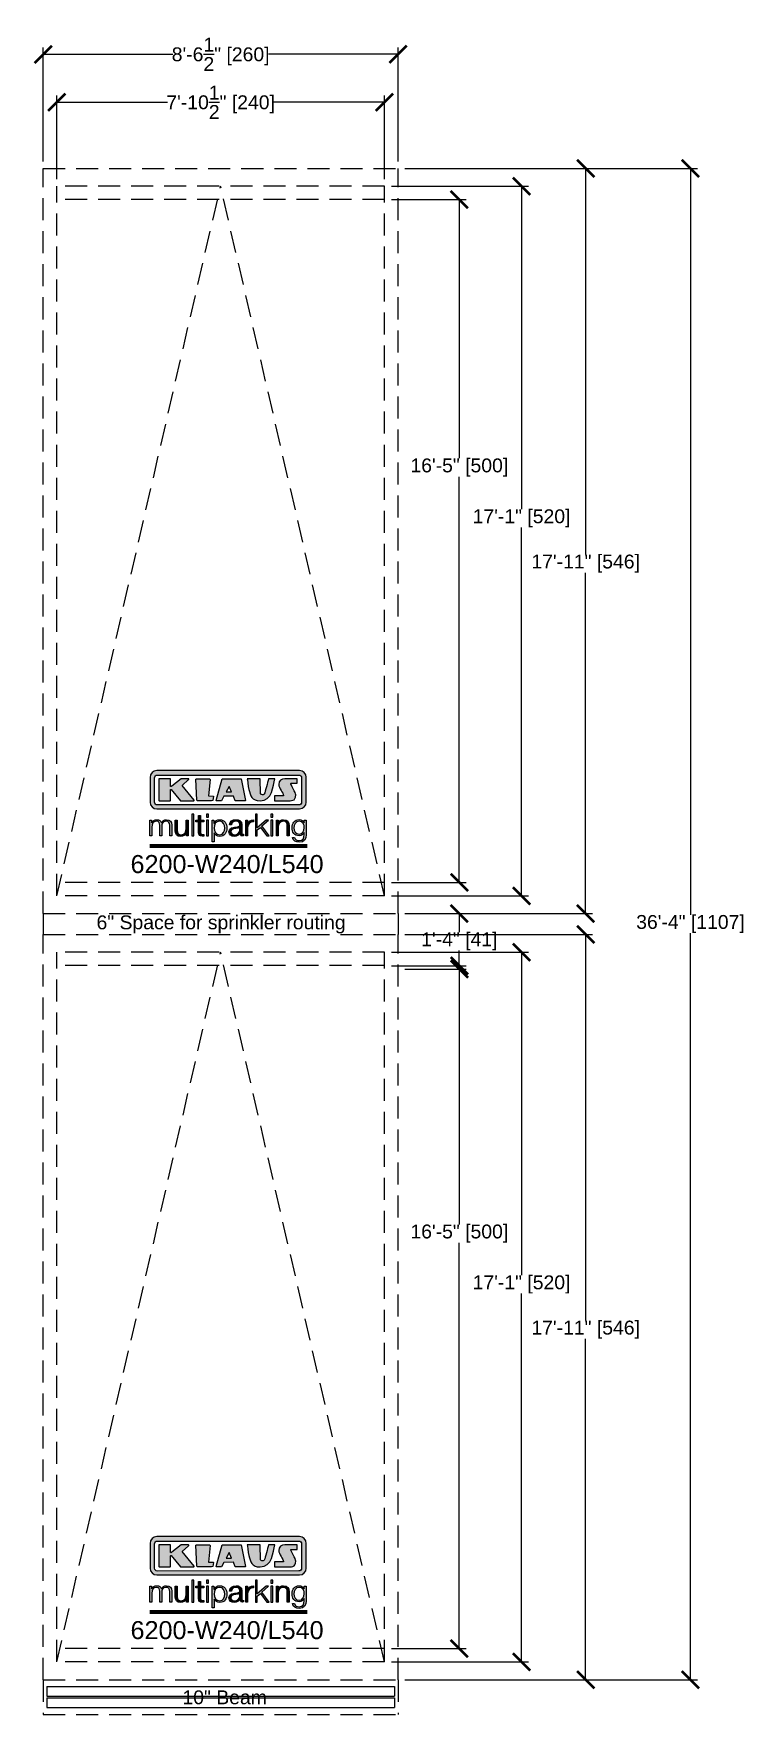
# Model space of a CAD drawing. Extents: x -210816 to 20092, y 4708 to 41486.
# Drawn here: x 18236.4 to 18441.1, y 10100.8 to 10585.7 of the extents above; entities that cross this region are included whole.
import ezdxf

# ---------------------------------------------------------------- set-up
doc = ezdxf.new("R2010")
doc.units = 0
doc.header["$MEASUREMENT"] = 0
doc.linetypes.add('DASHED', pattern=[0.2067, 0.1654, -0.0413])
doc.linetypes.add('HIDDEN', pattern=[9.525, 6.35, -3.175])
doc.layers.get('0').update_dxf_attribs({"linetype": 'CONTINUOUS'})
doc.layers.get('DEFPOINTS').update_dxf_attribs({"linetype": 'CONTINUOUS'})
for name, color, linetype in [('DIM', 6, 'CONTINUOUS'), ('KLAUS', 30, 'CONTINUOUS'), ('LOGO', 7, 'CONTINUOUS')]:
    doc.layers.add(name, color=color, linetype=linetype)
doc.styles.get("Standard").update_dxf_attribs({"font": 'arial.ttf'})
doc.dimstyles.get("Standard").update_dxf_attribs({"dimtxt": 5, "dimasz": 5, "dimexe": 2, "dimexo": 2, "dimgap": 0.09, "dimtad": 0, "dimtih": 1, "dimtoh": 1, "dimdec": 1, "dimzin": 0, "dimdsep": 46, "dimlunit": 4, "dimtxsty": 'Standard', "dimblk": 'ARCHTICK', "dimcen": -0.09, "dimadec": 0, "dimazin": 0, "dimtfac": 1, "dimtdec": 4, "dimtofl": 0, "dimtmove": 0, "dimatfit": 3, "dimldrblk": 'ARCHTICK', "dimfxl": 1, "dimtolj": 1, "dimtzin": 0, "dimarcsym": 0})

# ---------------------------------------------------------------- blocks, each defined once
blk = doc.blocks.new('_ARCHTICK')
at = {"color": 0, "linetype": 'ByBlock', "const_width": 0.15}
blk.add_lwpolyline([(-0.5, -0.5), (0.5, 0.5)], dxfattribs=at)
blk = doc.blocks.new('*D11059')
at = {"layer": 'DEFPOINTS', "color": 0}
for p in [(18337.59, 10541.68), (18337.59, 10336.93), (18377.14, 10336.93)]:
    blk.add_point(p, dxfattribs=at)
at = {"layer": 'DIM', "color": 0, "lineweight": -2}
for p, q in [((18339.59, 10541.68), (18379.14, 10541.68)), ((18377.14, 10541.68), (18377.14, 10448.48)), ((18377.14, 10336.93), (18377.14, 10443.18)), ((18339.59, 10336.93), (18379.14, 10336.93))]:
    blk.add_line(p, q, dxfattribs=at)
at = {"layer": 'DIM', "color": 0, "lineweight": -2, "xscale": 5, "yscale": 5, "zscale": 5}
for p, rotation in [((18377.14, 10541.68), 90), ((18377.14, 10336.93), 270)]:
    blk.add_blockref('_ARCHTICK', p, dxfattribs=dict(at, rotation=rotation))
at = {"layer": 'DIM', "color": 0, "insert": (18377.14, 10445.83), "char_height": 4, "attachment_point": 5}
blk.add_mtext('\\A1;17\'-1" [520]', dxfattribs=at)
blk = doc.blocks.new('*D11060')
at = {"layer": 'DEFPOINTS', "color": 0}
for p in [(18341.52, 10546.8), (18341.52, 10331.8), (18395.63, 10331.8)]:
    blk.add_point(p, dxfattribs=at)
at = {"layer": 'DIM', "color": 0, "lineweight": -2}
for p, q in [((18343.52, 10546.8), (18397.63, 10546.8)), ((18395.63, 10546.8), (18395.63, 10435.43)), ((18395.63, 10331.8), (18395.63, 10430.13)), ((18343.52, 10331.8), (18397.63, 10331.8))]:
    blk.add_line(p, q, dxfattribs=at)
at = {"layer": 'DIM', "color": 0, "lineweight": -2, "xscale": 5, "yscale": 5, "zscale": 5}
for p, rotation in [((18395.63, 10546.8), 90), ((18395.63, 10331.8), 270)]:
    blk.add_blockref('_ARCHTICK', p, dxfattribs=dict(at, rotation=rotation))
at = {"layer": 'DIM', "color": 0, "insert": (18395.63, 10432.78), "char_height": 4, "attachment_point": 5}
blk.add_mtext('\\A1;17\'-11" [546]', dxfattribs=at)
blk = doc.blocks.new('*D11061')
at = {"layer": 'DEFPOINTS', "color": 0}
for p in [(18337.59, 10537.78), (18337.59, 10340.8), (18359.19, 10340.8)]:
    blk.add_point(p, dxfattribs=at)
at = {"layer": 'DIM', "color": 0, "lineweight": -2}
for p, q in [((18339.59, 10537.78), (18361.19, 10537.78)), ((18359.19, 10537.78), (18359.19, 10463.17)), ((18359.19, 10340.8), (18359.19, 10457.86)), ((18339.59, 10340.8), (18361.19, 10340.8))]:
    blk.add_line(p, q, dxfattribs=at)
at = {"layer": 'DIM', "color": 0, "lineweight": -2, "xscale": 5, "yscale": 5, "zscale": 5}
for p, rotation in [((18359.19, 10537.78), 90), ((18359.19, 10340.8), 270)]:
    blk.add_blockref('_ARCHTICK', p, dxfattribs=dict(at, rotation=rotation))
at = {"layer": 'DIM', "color": 0, "insert": (18359.19, 10460.51), "char_height": 4, "attachment_point": 5}
blk.add_mtext('\\A1;16\'-5" [500]', dxfattribs=at)
blk = doc.blocks.new('*D11200')
at = {"layer": 'DEFPOINTS', "color": 0}
for p in [(18337.59, 10320.68), (18337.59, 10115.93), (18377.14, 10115.93)]:
    blk.add_point(p, dxfattribs=at)
at = {"layer": 'DIM', "color": 0, "lineweight": -2}
for p, q in [((18339.59, 10320.68), (18379.14, 10320.68)), ((18377.14, 10320.68), (18377.14, 10227.48)), ((18377.14, 10115.93), (18377.14, 10222.18)), ((18339.59, 10115.93), (18379.14, 10115.93))]:
    blk.add_line(p, q, dxfattribs=at)
at = {"layer": 'DIM', "color": 0, "lineweight": -2, "xscale": 5, "yscale": 5, "zscale": 5}
for p, rotation in [((18377.14, 10320.68), 90), ((18377.14, 10115.93), 270)]:
    blk.add_blockref('_ARCHTICK', p, dxfattribs=dict(at, rotation=rotation))
at = {"layer": 'DIM', "color": 0, "insert": (18377.14, 10224.83), "char_height": 4, "attachment_point": 5}
blk.add_mtext('\\A1;17\'-1" [520]', dxfattribs=at)
blk = doc.blocks.new('*D11201')
at = {"layer": 'DEFPOINTS', "color": 0}
for p in [(18341.52, 10325.8), (18341.52, 10110.8), (18395.63, 10110.8)]:
    blk.add_point(p, dxfattribs=at)
at = {"layer": 'DIM', "color": 0, "lineweight": -2}
for p, q in [((18343.52, 10325.8), (18397.63, 10325.8)), ((18395.63, 10325.8), (18395.63, 10214.43)), ((18395.63, 10110.8), (18395.63, 10209.13)), ((18343.52, 10110.8), (18397.63, 10110.8))]:
    blk.add_line(p, q, dxfattribs=at)
at = {"layer": 'DIM', "color": 0, "lineweight": -2, "xscale": 5, "yscale": 5, "zscale": 5}
for p, rotation in [((18395.63, 10325.8), 90), ((18395.63, 10110.8), 270)]:
    blk.add_blockref('_ARCHTICK', p, dxfattribs=dict(at, rotation=rotation))
at = {"layer": 'DIM', "color": 0, "insert": (18395.63, 10211.78), "char_height": 4, "attachment_point": 5}
blk.add_mtext('\\A1;17\'-11" [546]', dxfattribs=at)
blk = doc.blocks.new('*D11202')
at = {"layer": 'DEFPOINTS', "color": 0}
for p in [(18337.59, 10316.78), (18337.59, 10119.8), (18359.19, 10119.8)]:
    blk.add_point(p, dxfattribs=at)
at = {"layer": 'DIM', "color": 0, "lineweight": -2}
for p, q in [((18339.59, 10316.78), (18361.19, 10316.78)), ((18359.19, 10316.78), (18359.19, 10242.17)), ((18359.19, 10119.8), (18359.19, 10236.86)), ((18339.59, 10119.8), (18361.19, 10119.8))]:
    blk.add_line(p, q, dxfattribs=at)
at = {"layer": 'DIM', "color": 0, "lineweight": -2, "xscale": 5, "yscale": 5, "zscale": 5}
for p, rotation in [((18359.19, 10316.78), 90), ((18359.19, 10119.8), 270)]:
    blk.add_blockref('_ARCHTICK', p, dxfattribs=dict(at, rotation=rotation))
at = {"layer": 'DIM', "color": 0, "insert": (18359.19, 10239.51), "char_height": 4, "attachment_point": 5}
blk.add_mtext('\\A1;16\'-5" [500]', dxfattribs=at)
blk = doc.blocks.new('*D11237')
at = {"layer": 'DEFPOINTS', "color": 0}
for p in [(18341.52, 10546.8), (18341.52, 10110.8), (18425.87, 10110.8)]:
    blk.add_point(p, dxfattribs=at)
at = {"layer": 'DIM', "color": 0, "lineweight": -2}
for p, q in [((18343.52, 10546.8), (18427.87, 10546.8)), ((18425.87, 10546.8), (18425.87, 10331.45)), ((18425.87, 10110.8), (18425.87, 10326.15)), ((18343.52, 10110.8), (18427.87, 10110.8))]:
    blk.add_line(p, q, dxfattribs=at)
at = {"layer": 'DIM', "color": 0, "lineweight": -2, "xscale": 5, "yscale": 5, "zscale": 5}
for p, rotation in [((18425.87, 10546.8), 90), ((18425.87, 10110.8), 270)]:
    blk.add_blockref('_ARCHTICK', p, dxfattribs=dict(at, rotation=rotation))
at = {"layer": 'DIM', "color": 0, "insert": (18425.87, 10328.8), "char_height": 4, "attachment_point": 5}
blk.add_mtext('\\A1;36\'-4" [1107]', dxfattribs=at)
blk = doc.blocks.new('*D11246')
at = {"layer": 'DEFPOINTS', "color": 0}
for p in [(18341.52, 10331.8), (18341.52, 10315.8), (18359.19, 10315.8)]:
    blk.add_point(p, dxfattribs=at)
at = {"layer": 'DIM', "color": 0, "lineweight": -2}
for p, q in [((18343.52, 10331.8), (18361.19, 10331.8)), ((18359.19, 10331.8), (18359.19, 10326.45)), ((18359.19, 10315.8), (18359.19, 10321.15)), ((18343.52, 10315.8), (18361.19, 10315.8))]:
    blk.add_line(p, q, dxfattribs=at)
at = {"layer": 'DIM', "color": 0, "lineweight": -2, "xscale": 5, "yscale": 5, "zscale": 5}
for p, rotation in [((18359.19, 10331.8), 90), ((18359.19, 10315.8), 270)]:
    blk.add_blockref('_ARCHTICK', p, dxfattribs=dict(at, rotation=rotation))
at = {"layer": 'DIM', "color": 0, "insert": (18359.19, 10323.8), "char_height": 4, "attachment_point": 5}
blk.add_mtext('\\A1;1\'-4" [41]', dxfattribs=at)
blk = doc.blocks.new('KLAUS')
at = {"layer": 'LOGO'}
h = blk.add_hatch(color=8, dxfattribs=at)
h.dxf.hatch_style = 2
edge = h.paths.add_edge_path()
edge.add_spline(control_points=[(3.6, 29.09), (2.88, 29.09), (2.3, 28.51), (2.3, 27.8), (2.3, 27.8), (2.3, 16.11), (2.3, 16.11), (2.3, 15.39), (2.88, 14.81), (3.6, 14.81), (3.6, 14.81), (71.16, 14.81), (71.16, 14.81), (71.88, 14.81), (72.46, 15.39), (72.46, 16.11), (72.46, 16.11), (72.46, 27.8), (72.46, 27.8), (72.46, 28.51), (71.88, 29.09), (71.16, 29.09), (71.16, 29.09), (3.6, 29.09), (3.6, 29.09), (3.6, 29.09), (3.6, 29.09), (3.6, 29.09)], knot_values=[0, 0, 0, 0, 1, 1, 1, 2, 2, 2, 3, 3, 3, 4, 4, 4, 5, 5, 5, 6, 6, 6, 7, 7, 7, 8, 8, 8, 9, 9, 9, 9], degree=3, periodic=0)
edge = h.paths.add_edge_path()
edge.add_spline(control_points=[(3.35, 31.23), (3.35, 31.23), (71.47, 31.23), (71.47, 31.23), (73.26, 31.23), (74.71, 29.77), (74.71, 27.99), (74.71, 27.99), (74.71, 16.17), (74.71, 16.17), (74.71, 14.38), (73.26, 12.93), (71.47, 12.93), (71.47, 12.93), (3.35, 12.93), (3.35, 12.93), (1.56, 12.93), (0.11, 14.38), (0.11, 16.17), (0.11, 16.17), (0.11, 27.99), (0.11, 27.99), (0.11, 29.77), (1.56, 31.23), (3.35, 31.23), (3.35, 31.23), (3.35, 31.23), (3.35, 31.23)], knot_values=[0, 0, 0, 0, 1, 1, 1, 2, 2, 2, 3, 3, 3, 4, 4, 4, 5, 5, 5, 6, 6, 6, 7, 7, 7, 8, 8, 8, 9, 9, 9, 9], degree=3, periodic=0)
h = blk.add_hatch(color=8, dxfattribs=at)
h.dxf.hatch_style = 2
edge = h.paths.add_edge_path()
edge.add_spline(control_points=[(4.5, 27.33), (4.5, 27.33), (9.7, 27.33), (9.7, 27.33), (9.84, 27.33), (9.96, 27.22), (9.96, 27.08), (9.96, 27.08), (9.96, 23.69), (9.96, 23.69), (9.96, 23.69), (9.94, 23.64), (10.04, 23.59), (10.14, 23.53), (10.2, 23.57), (10.2, 23.57), (10.2, 23.57), (10.51, 23.75), (10.51, 23.75), (10.51, 23.75), (14.94, 27.33), (14.94, 27.33), (14.94, 27.33), (18.41, 27.33), (18.41, 27.33), (18.41, 27.33), (18.49, 27.33), (18.56, 27.2), (18.65, 27.04), (18.53, 26.91), (18.53, 26.91), (18.53, 26.91), (15.49, 24.11), (15.49, 24.11), (15.49, 24.11), (21.14, 17.06), (21.14, 17.06), (21.14, 17.06), (21.13, 16.91), (21.13, 16.91), (21.08, 16.84), (20.99, 16.82), (20.99, 16.82), (20.99, 16.82), (14.7, 16.82), (14.7, 16.82), (14.7, 16.82), (10.26, 22.17), (10.26, 22.17), (10.26, 22.17), (10.19, 22.24), (10.08, 22.21), (9.97, 22.18), (9.96, 22.11), (9.96, 22.11), (9.96, 22.11), (9.96, 17.08), (9.96, 17.08), (9.96, 16.94), (9.84, 16.82), (9.7, 16.82), (9.7, 16.82), (4.5, 16.82), (4.5, 16.82), (4.36, 16.82), (4.25, 16.94), (4.25, 17.08), (4.25, 17.08), (4.25, 27.08), (4.25, 27.08), (4.25, 27.22), (4.36, 27.33), (4.5, 27.33), (4.5, 27.33), (4.5, 27.33), (4.5, 27.33)], knot_values=[0, 0, 0, 0, 1, 1, 1, 2, 2, 2, 3, 3, 3, 4, 4, 4, 5, 5, 5, 6, 6, 6, 7, 7, 7, 8, 8, 8, 9, 9, 9, 10, 10, 10, 11, 11, 11, 12, 12, 12, 13, 13, 13, 14, 14, 14, 15, 15, 15, 16, 16, 16, 17, 17, 17, 18, 18, 18, 19, 19, 19, 20, 20, 20, 21, 21, 21, 22, 22, 22, 23, 23, 23, 24, 24, 24, 25, 25, 25, 25], degree=3, periodic=0)
h = blk.add_hatch(color=8, dxfattribs=at)
h.dxf.hatch_style = 2
h.paths.add_polyline_path([(22.42, 17.06), (21.97, 27.15), (22.24, 27.33), (28.55, 27.33), (28.86, 26.97), (28.01, 19.08), (30.26, 19.07), (30.44, 18.95), (30.08, 16.95), (29.49, 16.82), (22.6, 16.82)])
h = blk.add_hatch(color=8, dxfattribs=at)
h.paths.add_polyline_path([(36.52, 21.01), (38.93, 21.01), (37.87, 23.57)])
h.paths.add_polyline_path([(34.52, 27.33), (43.65, 27.33), (45.76, 16.94), (45.57, 16.82), (40.83, 16.82), (39.89, 18.95), (35.42, 18.95), (34.27, 16.82), (31.78, 16.82), (31.66, 17)])
h = blk.add_hatch(color=8, dxfattribs=at)
h.dxf.hatch_style = 2
edge = h.paths.add_edge_path()
edge.add_spline(control_points=[(52.69, 27.32), (52.69, 27.32), (52.88, 20.14), (52.88, 20.14), (53.01, 19.89), (53.2, 19.77), (53.43, 19.71), (53.91, 19.59), (54.43, 19.57), (54.64, 20.03), (55.23, 21.34), (56.27, 25.45), (56.6, 27.33), (56.6, 27.33), (59.77, 27.33), (59.77, 27.33), (58.77, 23.9), (58.56, 16.82), (52.63, 16.76), (48.72, 16.72), (48.01, 19.35), (47.27, 22.24), (46.89, 23.68), (46.54, 27.33), (46.54, 27.33), (46.54, 27.33), (52.69, 27.32), (52.69, 27.32), (52.69, 27.32), (52.69, 27.32), (52.69, 27.32)], knot_values=[0, 0, 0, 0, 1, 1, 1, 2, 2, 2, 3, 3, 3, 4, 4, 4, 5, 5, 5, 6, 6, 6, 7, 7, 7, 8, 8, 8, 9, 9, 9, 10, 10, 10, 10], degree=3, periodic=0)
h = blk.add_hatch(color=8, dxfattribs=at)
h.dxf.hatch_style = 2
edge = h.paths.add_edge_path()
edge.add_spline(control_points=[(64.46, 27.33), (64.46, 27.33), (70.31, 27.33), (70.31, 27.33), (70.31, 26.52), (70.31, 26.02), (70.31, 25.12), (70.31, 25.12), (67.3, 25.12), (67.3, 25.12), (67.24, 25.04), (67.25, 25.11), (67.25, 24.91), (67.25, 24.88), (69.73, 20.38), (69.73, 19.57), (69.73, 16.4), (67.22, 16.81), (65.9, 16.82), (65.9, 16.82), (59.59, 16.82), (59.59, 16.82), (59.59, 17.76), (59.59, 18.23), (59.59, 19.14), (59.59, 19.14), (63.75, 19.14), (63.75, 19.14), (63.82, 19.22), (63.81, 19.11), (63.81, 19.31), (63.81, 20.32), (61.58, 23.06), (61.58, 24.63), (61.58, 26.33), (62.83, 27.34), (64.46, 27.33), (64.46, 27.33), (64.46, 27.33), (64.46, 27.33)], knot_values=[0, 0, 0, 0, 1, 1, 1, 2, 2, 2, 3, 3, 3, 4, 4, 4, 5, 5, 5, 6, 6, 6, 7, 7, 7, 8, 8, 8, 9, 9, 9, 10, 10, 10, 11, 11, 11, 12, 12, 12, 13, 13, 13, 13], degree=3, periodic=0)
h = blk.add_hatch(color=30, dxfattribs=at)
h.dxf.hatch_style = 2
h.paths.add_polyline_path([(20.07, 0), (20.99, 0), (20.99, 10.45), (20.07, 10.45)])
h = blk.add_hatch(color=30, dxfattribs=at)
h.dxf.hatch_style = 2
edge = h.paths.add_edge_path()
edge.add_spline(control_points=[(24.22, 9.82), (24.22, 9.82), (23.3, 9.82), (23.3, 9.82), (23.3, 9.82), (23.3, 7.55), (23.3, 7.55), (23.3, 7.55), (21.98, 7.55), (21.98, 7.55), (21.98, 7.55), (21.98, 6.78), (21.98, 6.78), (21.98, 6.78), (23.3, 6.78), (23.3, 6.78), (23.3, 6.78), (23.3, 1.61), (23.3, 1.61), (23.28, 0.32), (23.71, -0.09), (24.94, -0.09), (25.22, -0.09), (25.48, -0.06), (25.76, -0.06), (25.76, -0.06), (25.76, 0.73), (25.76, 0.73), (25.5, 0.7), (25.23, 0.69), (24.97, 0.69), (24.31, 0.73), (24.22, 1.08), (24.22, 1.68), (24.22, 1.68), (24.22, 6.78), (24.22, 6.78), (24.22, 6.78), (25.76, 6.78), (25.76, 6.78), (25.76, 6.78), (25.76, 7.55), (25.76, 7.55), (25.76, 7.55), (24.22, 7.55), (24.22, 7.55), (24.22, 7.55), (24.22, 9.82), (24.22, 9.82), (24.22, 9.82), (24.22, 9.82), (24.22, 9.82)], knot_values=[0, 0, 0, 0, 1, 1, 1, 2, 2, 2, 3, 3, 3, 4, 4, 4, 5, 5, 5, 6, 6, 6, 7, 7, 7, 8, 8, 8, 9, 9, 9, 10, 10, 10, 11, 11, 11, 12, 12, 12, 13, 13, 13, 14, 14, 14, 15, 15, 15, 16, 16, 16, 17, 17, 17, 17], degree=3, periodic=0)
h = blk.add_hatch(color=30, dxfattribs=at)
h.paths.add_polyline_path([(27.1, 0), (28.03, 0), (28.03, 7.55), (27.1, 7.55)])
h.paths.add_polyline_path([(27.1, 8.98), (28.03, 8.98), (28.03, 10.45), (27.1, 10.45)])
h = blk.add_hatch(color=30, dxfattribs=at)
h.dxf.hatch_style = 2
h.paths.add_polyline_path([(50.4, 0), (51.32, 0), (51.32, 2.87), (52.82, 4.11), (55.8, 0), (56.96, 0), (53.52, 4.76), (56.74, 7.55), (55.51, 7.55), (51.32, 3.89), (51.32, 10.45), (50.4, 10.45)])
h = blk.add_hatch(color=30, dxfattribs=at)
h.paths.add_polyline_path([(57.74, 0), (58.66, 0), (58.66, 7.55), (57.74, 7.55)])
h.paths.add_polyline_path([(57.74, 8.98), (58.66, 8.98), (58.66, 10.45), (57.74, 10.45)])
h = blk.add_hatch(color=30, dxfattribs=at)
h.dxf.hatch_style = 2
edge = h.paths.add_edge_path()
edge.add_spline(control_points=[(0, 0), (0, 0), (0.92, 0), (0.92, 0), (0.92, 0), (0.92, 4.22), (0.92, 4.22), (0.94, 5.8), (1.58, 7), (3.18, 7), (4.35, 7), (4.77, 6.15), (4.76, 5.12), (4.76, 5.12), (4.76, 0), (4.76, 0), (4.76, 0), (5.68, 0), (5.68, 0), (5.68, 0), (5.68, 4.27), (5.68, 4.27), (5.68, 5.68), (6.14, 7), (7.73, 7), (9.05, 7), (9.52, 6.32), (9.52, 5.08), (9.52, 5.08), (9.52, 0), (9.52, 0), (9.52, 0), (10.44, 0), (10.44, 0), (10.44, 0), (10.44, 5.12), (10.44, 5.12), (10.44, 6.91), (9.59, 7.77), (7.94, 7.77), (6.94, 7.77), (5.99, 7.29), (5.54, 6.3), (5.26, 7.29), (4.36, 7.77), (3.37, 7.77), (2.17, 7.77), (1.38, 7.19), (0.89, 6.28), (0.89, 6.28), (0.85, 6.28), (0.85, 6.28), (0.85, 6.28), (0.85, 7.55), (0.85, 7.55), (0.85, 7.55), (0, 7.55), (0, 7.55), (0, 7.55), (0, 0), (0, 0), (0, 0), (0, 0), (0, 0)], knot_values=[0, 0, 0, 0, 1, 1, 1, 2, 2, 2, 3, 3, 3, 4, 4, 4, 5, 5, 5, 6, 6, 6, 7, 7, 7, 8, 8, 8, 9, 9, 9, 10, 10, 10, 11, 11, 11, 12, 12, 12, 13, 13, 13, 14, 14, 14, 15, 15, 15, 16, 16, 16, 17, 17, 17, 18, 18, 18, 19, 19, 19, 20, 20, 20, 21, 21, 21, 21], degree=3, periodic=0)
h = blk.add_hatch(color=30, dxfattribs=at)
h.dxf.hatch_style = 2
edge = h.paths.add_edge_path()
edge.add_spline(control_points=[(18.31, 7.55), (18.31, 7.55), (17.39, 7.55), (17.39, 7.55), (17.39, 7.55), (17.39, 3.59), (17.39, 3.59), (17.39, 2.05), (16.7, 0.56), (15.12, 0.56), (13.66, 0.56), (13.15, 1.27), (13.1, 2.64), (13.1, 2.64), (13.1, 7.55), (13.1, 7.55), (13.1, 7.55), (12.18, 7.55), (12.18, 7.55), (12.18, 7.55), (12.18, 2.65), (12.18, 2.65), (12.18, 0.89), (12.93, -0.22), (14.83, -0.22), (15.96, -0.22), (16.95, 0.35), (17.44, 1.36), (17.44, 1.36), (17.47, 1.36), (17.47, 1.36), (17.47, 1.36), (17.47, 0), (17.47, 0), (17.47, 0), (18.31, 0), (18.31, 0), (18.31, 0), (18.31, 7.55), (18.31, 7.55), (18.31, 7.55), (18.31, 7.55), (18.31, 7.55)], knot_values=[0, 0, 0, 0, 1, 1, 1, 2, 2, 2, 3, 3, 3, 4, 4, 4, 5, 5, 5, 6, 6, 6, 7, 7, 7, 8, 8, 8, 9, 9, 9, 10, 10, 10, 11, 11, 11, 12, 12, 12, 13, 13, 13, 14, 14, 14, 14], degree=3, periodic=0)
h = blk.add_hatch(color=30, dxfattribs=at)
edge = h.paths.add_edge_path()
edge.add_spline(control_points=[(35.84, 3.78), (35.84, 2.21), (35.12, 0.56), (33.37, 0.56), (31.4, 0.56), (30.72, 2.21), (30.72, 3.78), (30.72, 5.49), (31.33, 7), (33.37, 7), (35.12, 7), (35.84, 5.34), (35.84, 3.78), (35.84, 3.78), (35.84, 3.78), (35.84, 3.78)], knot_values=[0, 0, 0, 0, 1, 1, 1, 2, 2, 2, 3, 3, 3, 4, 4, 4, 5, 5, 5, 5], degree=3, periodic=0)
edge = h.paths.add_edge_path()
edge.add_spline(control_points=[(29.79, -2.8), (29.79, -2.8), (30.72, -2.8), (30.72, -2.8), (30.72, -2.8), (30.72, 1.43), (30.72, 1.43), (30.72, 1.43), (30.74, 1.43), (30.74, 1.43), (31.14, 0.35), (32.24, -0.22), (33.37, -0.22), (35.66, -0.22), (36.76, 1.64), (36.76, 3.78), (36.76, 5.91), (35.66, 7.77), (33.37, 7.77), (32.15, 7.77), (31.1, 7.14), (30.67, 6.12), (30.67, 6.12), (30.64, 6.12), (30.64, 6.12), (30.64, 6.12), (30.64, 7.55), (30.64, 7.55), (30.64, 7.55), (29.79, 7.55), (29.79, 7.55), (29.79, 7.55), (29.79, -2.8), (29.79, -2.8), (29.79, -2.8), (29.79, -2.8), (29.79, -2.8)], knot_values=[0, 0, 0, 0, 1, 1, 1, 2, 2, 2, 3, 3, 3, 4, 4, 4, 5, 5, 5, 6, 6, 6, 7, 7, 7, 8, 8, 8, 9, 9, 9, 10, 10, 10, 11, 11, 11, 12, 12, 12, 12], degree=3, periodic=0)
h = blk.add_hatch(color=30, dxfattribs=at)
edge = h.paths.add_edge_path()
edge.add_spline(control_points=[(43.03, 2.93), (43.04, 1.45), (41.8, 0.56), (40.39, 0.56), (39.53, 0.56), (38.71, 1.13), (38.71, 2.05), (38.71, 3.53), (40.66, 3.51), (42.22, 3.79), (42.47, 3.84), (42.88, 3.91), (43, 4.13), (43, 4.13), (43.03, 4.13), (43.03, 4.13), (43.03, 4.13), (43.03, 2.93), (43.03, 2.93), (43.03, 2.93), (43.03, 2.93), (43.03, 2.93)], knot_values=[0, 0, 0, 0, 1, 1, 1, 2, 2, 2, 3, 3, 3, 4, 4, 4, 5, 5, 5, 6, 6, 6, 7, 7, 7, 7], degree=3, periodic=0)
edge = h.paths.add_edge_path()
edge.add_spline(control_points=[(39.03, 5.24), (39.06, 6.47), (39.91, 7), (41.05, 7), (42.14, 7), (43.03, 6.69), (43.03, 5.45), (43.03, 4.61), (42.6, 4.51), (41.84, 4.42), (39.85, 4.19), (37.79, 4.11), (37.79, 1.99), (37.79, 0.47), (38.93, -0.22), (40.32, -0.22), (41.77, -0.22), (42.43, 0.34), (43.07, 1.32), (43.07, 1.32), (43.1, 1.32), (43.1, 1.32), (43.1, 0.53), (43.25, 0), (44.19, 0), (44.43, 0), (44.58, 0.01), (44.79, 0.06), (44.79, 0.06), (44.79, 0.83), (44.79, 0.83), (44.71, 0.81), (44.6, 0.78), (44.49, 0.78), (44.13, 0.78), (43.95, 0.98), (43.95, 1.33), (43.95, 1.33), (43.95, 5.34), (43.95, 5.34), (43.95, 7.36), (42.5, 7.77), (41.17, 7.77), (39.44, 7.77), (38.2, 7.01), (38.11, 5.24), (38.11, 5.24), (39.03, 5.24), (39.03, 5.24), (39.03, 5.24), (39.03, 5.24), (39.03, 5.24)], knot_values=[0, 0, 0, 0, 1, 1, 1, 2, 2, 2, 3, 3, 3, 4, 4, 4, 5, 5, 5, 6, 6, 6, 7, 7, 7, 8, 8, 8, 9, 9, 9, 10, 10, 10, 11, 11, 11, 12, 12, 12, 13, 13, 13, 14, 14, 14, 15, 15, 15, 16, 16, 16, 17, 17, 17, 17], degree=3, periodic=0)
h = blk.add_hatch(color=30, dxfattribs=at)
h.dxf.hatch_style = 2
edge = h.paths.add_edge_path()
edge.add_spline(control_points=[(45.79, 0), (45.79, 0), (46.71, 0), (46.71, 0), (46.71, 0), (46.71, 4.03), (46.71, 4.03), (46.71, 5.59), (47.85, 6.82), (49.52, 6.73), (49.52, 6.73), (49.52, 7.66), (49.52, 7.66), (48.16, 7.72), (47.14, 7), (46.67, 5.78), (46.67, 5.78), (46.64, 5.78), (46.64, 5.78), (46.64, 5.78), (46.64, 7.55), (46.64, 7.55), (46.64, 7.55), (45.79, 7.55), (45.79, 7.55), (45.79, 7.55), (45.79, 0), (45.79, 0), (45.79, 0), (45.79, 0), (45.79, 0)], knot_values=[0, 0, 0, 0, 1, 1, 1, 2, 2, 2, 3, 3, 3, 4, 4, 4, 5, 5, 5, 6, 6, 6, 7, 7, 7, 8, 8, 8, 9, 9, 9, 10, 10, 10, 10], degree=3, periodic=0)
h = blk.add_hatch(color=30, dxfattribs=at)
h.dxf.hatch_style = 2
edge = h.paths.add_edge_path()
edge.add_spline(control_points=[(60.41, 0), (60.41, 0), (61.33, 0), (61.33, 0), (61.33, 0), (61.33, 4.41), (61.33, 4.41), (61.36, 5.89), (62.24, 7), (63.7, 7), (65.2, 7), (65.62, 6.02), (65.62, 4.71), (65.62, 4.71), (65.62, 0), (65.62, 0), (65.62, 0), (66.54, 0), (66.54, 0), (66.54, 0), (66.54, 4.86), (66.54, 4.86), (66.54, 6.66), (65.9, 7.77), (63.78, 7.77), (62.71, 7.77), (61.7, 7.16), (61.36, 6.25), (61.36, 6.25), (61.33, 6.25), (61.33, 6.25), (61.33, 6.25), (61.33, 7.55), (61.33, 7.55), (61.33, 7.55), (60.41, 7.55), (60.41, 7.55), (60.41, 7.55), (60.41, 0), (60.41, 0), (60.41, 0), (60.41, 0), (60.41, 0)], knot_values=[0, 0, 0, 0, 1, 1, 1, 2, 2, 2, 3, 3, 3, 4, 4, 4, 5, 5, 5, 6, 6, 6, 7, 7, 7, 8, 8, 8, 9, 9, 9, 10, 10, 10, 11, 11, 11, 12, 12, 12, 13, 13, 13, 14, 14, 14, 14], degree=3, periodic=0)
h = blk.add_hatch(color=30, dxfattribs=at)
edge = h.paths.add_edge_path()
edge.add_spline(control_points=[(71.32, 0.86), (69.62, 0.86), (68.83, 2.34), (68.83, 3.86), (68.83, 5.43), (69.56, 7), (71.32, 7), (73.06, 7), (73.75, 5.34), (73.75, 3.86), (73.75, 2.33), (72.91, 0.86), (71.32, 0.86), (71.32, 0.86), (71.32, 0.86), (71.32, 0.86)], knot_values=[0, 0, 0, 0, 1, 1, 1, 2, 2, 2, 3, 3, 3, 4, 4, 4, 5, 5, 5, 5], degree=3, periodic=0)
edge = h.paths.add_edge_path()
edge.add_spline(control_points=[(74.67, 7.55), (74.67, 7.55), (73.75, 7.55), (73.75, 7.55), (73.75, 7.55), (73.75, 6.25), (73.75, 6.25), (73.75, 6.25), (73.72, 6.25), (73.72, 6.25), (73.35, 7.09), (72.41, 7.77), (71.32, 7.77), (69.13, 7.77), (67.9, 6.05), (67.9, 3.97), (67.9, 1.82), (68.9, 0.09), (71.32, 0.09), (72.4, 0.09), (73.29, 0.72), (73.72, 1.64), (73.72, 1.64), (73.75, 1.64), (73.75, 1.64), (73.75, 1.64), (73.75, 0.61), (73.75, 0.61), (73.75, -1.23), (73.01, -2.24), (71.32, -2.24), (70.29, -2.24), (69.31, -1.85), (69.1, -0.73), (69.1, -0.73), (68.18, -0.73), (68.18, -0.73), (68.31, -2.34), (69.81, -3.02), (71.32, -3.02), (73.79, -3.02), (74.65, -1.64), (74.67, 0.61), (74.67, 0.61), (74.67, 7.55), (74.67, 7.55), (74.67, 7.55), (74.67, 7.55), (74.67, 7.55)], knot_values=[0, 0, 0, 0, 1, 1, 1, 2, 2, 2, 3, 3, 3, 4, 4, 4, 5, 5, 5, 6, 6, 6, 7, 7, 7, 8, 8, 8, 9, 9, 9, 10, 10, 10, 11, 11, 11, 12, 12, 12, 13, 13, 13, 14, 14, 14, 15, 15, 15, 16, 16, 16, 16], degree=3, periodic=0)
for points in [[(22.42, 17.06), (21.97, 27.15), (22.24, 27.33), (28.55, 27.33), (28.86, 26.97), (28.01, 19.08), (30.26, 19.07), (30.44, 18.95), (30.08, 16.95), (29.49, 16.82), (22.6, 16.82), (22.42, 17.06), (22.42, 17.06)], [(34.52, 27.33), (43.65, 27.33), (45.76, 16.94), (45.57, 16.82), (40.83, 16.82), (39.89, 18.95), (35.42, 18.95), (34.27, 16.82), (31.78, 16.82), (31.66, 17), (34.52, 27.33), (34.52, 27.33)], [(36.52, 21.01), (38.93, 21.01), (37.87, 23.57), (36.52, 21.01), (36.52, 21.01)], [(20.07, 0), (20.99, 0), (20.99, 10.45), (20.07, 10.45), (20.07, 0), (20.07, 0)], [(27.1, 8.98), (28.03, 8.98), (28.03, 10.45), (27.1, 10.45), (27.1, 8.98), (27.1, 8.98)], [(50.4, 0), (51.32, 0), (51.32, 2.87), (52.82, 4.11), (55.8, 0), (56.96, 0), (53.52, 4.76), (56.74, 7.55), (55.51, 7.55), (51.32, 3.89), (51.32, 10.45), (50.4, 10.45), (50.4, 0), (50.4, 0)], [(57.74, 8.98), (58.66, 8.98), (58.66, 10.45), (57.74, 10.45), (57.74, 8.98), (57.74, 8.98)], [(27.1, 0), (28.03, 0), (28.03, 7.55), (27.1, 7.55), (27.1, 0), (27.1, 0)], [(57.74, 0), (58.66, 0), (58.66, 7.55), (57.74, 7.55), (57.74, 0), (57.74, 0)]]:
    blk.add_lwpolyline(points, dxfattribs=at)
for points, knots in [([(3.35, 31.23), (3.35, 31.23), (71.47, 31.23), (71.47, 31.23), (73.26, 31.23), (74.71, 29.77), (74.71, 27.99), (74.71, 27.99), (74.71, 16.17), (74.71, 16.17), (74.71, 14.38), (73.26, 12.93), (71.47, 12.93), (71.47, 12.93), (3.35, 12.93), (3.35, 12.93), (1.56, 12.93), (0.11, 14.38), (0.11, 16.17), (0.11, 16.17), (0.11, 27.99), (0.11, 27.99), (0.11, 29.77), (1.56, 31.23), (3.35, 31.23), (3.35, 31.23), (3.35, 31.23), (3.35, 31.23)], [0, 0, 0, 0, 1, 1, 1, 2, 2, 2, 3, 3, 3, 4, 4, 4, 5, 5, 5, 6, 6, 6, 7, 7, 7, 8, 8, 8, 9, 9, 9, 9]), ([(3.6, 29.09), (2.88, 29.09), (2.3, 28.51), (2.3, 27.8), (2.3, 27.8), (2.3, 16.11), (2.3, 16.11), (2.3, 15.39), (2.88, 14.81), (3.6, 14.81), (3.6, 14.81), (71.16, 14.81), (71.16, 14.81), (71.88, 14.81), (72.46, 15.39), (72.46, 16.11), (72.46, 16.11), (72.46, 27.8), (72.46, 27.8), (72.46, 28.51), (71.88, 29.09), (71.16, 29.09), (71.16, 29.09), (3.6, 29.09), (3.6, 29.09), (3.6, 29.09), (3.6, 29.09), (3.6, 29.09)], [0, 0, 0, 0, 1, 1, 1, 2, 2, 2, 3, 3, 3, 4, 4, 4, 5, 5, 5, 6, 6, 6, 7, 7, 7, 8, 8, 8, 9, 9, 9, 9]), ([(4.5, 27.33), (4.5, 27.33), (9.7, 27.33), (9.7, 27.33), (9.84, 27.33), (9.96, 27.22), (9.96, 27.08), (9.96, 27.08), (9.96, 23.69), (9.96, 23.69), (9.96, 23.69), (9.94, 23.64), (10.04, 23.59), (10.14, 23.53), (10.2, 23.57), (10.2, 23.57), (10.2, 23.57), (10.51, 23.75), (10.51, 23.75), (10.51, 23.75), (14.94, 27.33), (14.94, 27.33), (14.94, 27.33), (18.41, 27.33), (18.41, 27.33), (18.41, 27.33), (18.49, 27.33), (18.56, 27.2), (18.65, 27.04), (18.53, 26.91), (18.53, 26.91), (18.53, 26.91), (15.49, 24.11), (15.49, 24.11), (15.49, 24.11), (21.14, 17.06), (21.14, 17.06), (21.14, 17.06), (21.13, 16.91), (21.13, 16.91), (21.08, 16.84), (20.99, 16.82), (20.99, 16.82), (20.99, 16.82), (14.7, 16.82), (14.7, 16.82), (14.7, 16.82), (10.26, 22.17), (10.26, 22.17), (10.26, 22.17), (10.19, 22.24), (10.08, 22.21), (9.97, 22.18), (9.96, 22.11), (9.96, 22.11), (9.96, 22.11), (9.96, 17.08), (9.96, 17.08), (9.96, 16.94), (9.84, 16.82), (9.7, 16.82), (9.7, 16.82), (4.5, 16.82), (4.5, 16.82), (4.36, 16.82), (4.25, 16.94), (4.25, 17.08), (4.25, 17.08), (4.25, 27.08), (4.25, 27.08), (4.25, 27.22), (4.36, 27.33), (4.5, 27.33), (4.5, 27.33), (4.5, 27.33), (4.5, 27.33)], [0, 0, 0, 0, 1, 1, 1, 2, 2, 2, 3, 3, 3, 4, 4, 4, 5, 5, 5, 6, 6, 6, 7, 7, 7, 8, 8, 8, 9, 9, 9, 10, 10, 10, 11, 11, 11, 12, 12, 12, 13, 13, 13, 14, 14, 14, 15, 15, 15, 16, 16, 16, 17, 17, 17, 18, 18, 18, 19, 19, 19, 20, 20, 20, 21, 21, 21, 22, 22, 22, 23, 23, 23, 24, 24, 24, 25, 25, 25, 25]), ([(52.69, 27.32), (52.69, 27.32), (52.88, 20.14), (52.88, 20.14), (53.01, 19.89), (53.2, 19.77), (53.43, 19.71), (53.91, 19.59), (54.43, 19.57), (54.64, 20.03), (55.23, 21.34), (56.27, 25.45), (56.6, 27.33), (56.6, 27.33), (59.77, 27.33), (59.77, 27.33), (58.77, 23.9), (58.56, 16.82), (52.63, 16.76), (48.72, 16.72), (48.01, 19.35), (47.27, 22.24), (46.89, 23.68), (46.54, 27.33), (46.54, 27.33), (46.54, 27.33), (52.69, 27.32), (52.69, 27.32), (52.69, 27.32), (52.69, 27.32), (52.69, 27.32)], [0, 0, 0, 0, 1, 1, 1, 2, 2, 2, 3, 3, 3, 4, 4, 4, 5, 5, 5, 6, 6, 6, 7, 7, 7, 8, 8, 8, 9, 9, 9, 10, 10, 10, 10]), ([(64.46, 27.33), (64.46, 27.33), (70.31, 27.33), (70.31, 27.33), (70.31, 26.52), (70.31, 26.02), (70.31, 25.12), (70.31, 25.12), (67.3, 25.12), (67.3, 25.12), (67.24, 25.04), (67.25, 25.11), (67.25, 24.91), (67.25, 24.88), (69.73, 20.38), (69.73, 19.57), (69.73, 16.4), (67.22, 16.81), (65.9, 16.82), (65.9, 16.82), (59.59, 16.82), (59.59, 16.82), (59.59, 17.76), (59.59, 18.23), (59.59, 19.14), (59.59, 19.14), (63.75, 19.14), (63.75, 19.14), (63.82, 19.22), (63.81, 19.11), (63.81, 19.31), (63.81, 20.32), (61.58, 23.06), (61.58, 24.63), (61.58, 26.33), (62.83, 27.34), (64.46, 27.33), (64.46, 27.33), (64.46, 27.33), (64.46, 27.33)], [0, 0, 0, 0, 1, 1, 1, 2, 2, 2, 3, 3, 3, 4, 4, 4, 5, 5, 5, 6, 6, 6, 7, 7, 7, 8, 8, 8, 9, 9, 9, 10, 10, 10, 11, 11, 11, 12, 12, 12, 13, 13, 13, 13]), ([(24.22, 9.82), (24.22, 9.82), (23.3, 9.82), (23.3, 9.82), (23.3, 9.82), (23.3, 7.55), (23.3, 7.55), (23.3, 7.55), (21.98, 7.55), (21.98, 7.55), (21.98, 7.55), (21.98, 6.78), (21.98, 6.78), (21.98, 6.78), (23.3, 6.78), (23.3, 6.78), (23.3, 6.78), (23.3, 1.61), (23.3, 1.61), (23.28, 0.32), (23.71, -0.09), (24.94, -0.09), (25.22, -0.09), (25.48, -0.06), (25.76, -0.06), (25.76, -0.06), (25.76, 0.73), (25.76, 0.73), (25.5, 0.7), (25.23, 0.69), (24.97, 0.69), (24.31, 0.73), (24.22, 1.08), (24.22, 1.68), (24.22, 1.68), (24.22, 6.78), (24.22, 6.78), (24.22, 6.78), (25.76, 6.78), (25.76, 6.78), (25.76, 6.78), (25.76, 7.55), (25.76, 7.55), (25.76, 7.55), (24.22, 7.55), (24.22, 7.55), (24.22, 7.55), (24.22, 9.82), (24.22, 9.82), (24.22, 9.82), (24.22, 9.82), (24.22, 9.82)], [0, 0, 0, 0, 1, 1, 1, 2, 2, 2, 3, 3, 3, 4, 4, 4, 5, 5, 5, 6, 6, 6, 7, 7, 7, 8, 8, 8, 9, 9, 9, 10, 10, 10, 11, 11, 11, 12, 12, 12, 13, 13, 13, 14, 14, 14, 15, 15, 15, 16, 16, 16, 17, 17, 17, 17]), ([(0, 0), (0, 0), (0.92, 0), (0.92, 0), (0.92, 0), (0.92, 4.22), (0.92, 4.22), (0.94, 5.8), (1.58, 7), (3.18, 7), (4.35, 7), (4.77, 6.15), (4.76, 5.12), (4.76, 5.12), (4.76, 0), (4.76, 0), (4.76, 0), (5.68, 0), (5.68, 0), (5.68, 0), (5.68, 4.27), (5.68, 4.27), (5.68, 5.68), (6.14, 7), (7.73, 7), (9.05, 7), (9.52, 6.32), (9.52, 5.08), (9.52, 5.08), (9.52, 0), (9.52, 0), (9.52, 0), (10.44, 0), (10.44, 0), (10.44, 0), (10.44, 5.12), (10.44, 5.12), (10.44, 6.91), (9.59, 7.77), (7.94, 7.77), (6.94, 7.77), (5.99, 7.29), (5.54, 6.3), (5.26, 7.29), (4.36, 7.77), (3.37, 7.77), (2.17, 7.77), (1.38, 7.19), (0.89, 6.28), (0.89, 6.28), (0.85, 6.28), (0.85, 6.28), (0.85, 6.28), (0.85, 7.55), (0.85, 7.55), (0.85, 7.55), (0, 7.55), (0, 7.55), (0, 7.55), (0, 0), (0, 0), (0, 0), (0, 0), (0, 0)], [0, 0, 0, 0, 1, 1, 1, 2, 2, 2, 3, 3, 3, 4, 4, 4, 5, 5, 5, 6, 6, 6, 7, 7, 7, 8, 8, 8, 9, 9, 9, 10, 10, 10, 11, 11, 11, 12, 12, 12, 13, 13, 13, 14, 14, 14, 15, 15, 15, 16, 16, 16, 17, 17, 17, 18, 18, 18, 19, 19, 19, 20, 20, 20, 21, 21, 21, 21]), ([(18.31, 7.55), (18.31, 7.55), (17.39, 7.55), (17.39, 7.55), (17.39, 7.55), (17.39, 3.59), (17.39, 3.59), (17.39, 2.05), (16.7, 0.56), (15.12, 0.56), (13.66, 0.56), (13.15, 1.27), (13.1, 2.64), (13.1, 2.64), (13.1, 7.55), (13.1, 7.55), (13.1, 7.55), (12.18, 7.55), (12.18, 7.55), (12.18, 7.55), (12.18, 2.65), (12.18, 2.65), (12.18, 0.89), (12.93, -0.22), (14.83, -0.22), (15.96, -0.22), (16.95, 0.35), (17.44, 1.36), (17.44, 1.36), (17.47, 1.36), (17.47, 1.36), (17.47, 1.36), (17.47, 0), (17.47, 0), (17.47, 0), (18.31, 0), (18.31, 0), (18.31, 0), (18.31, 7.55), (18.31, 7.55), (18.31, 7.55), (18.31, 7.55), (18.31, 7.55)], [0, 0, 0, 0, 1, 1, 1, 2, 2, 2, 3, 3, 3, 4, 4, 4, 5, 5, 5, 6, 6, 6, 7, 7, 7, 8, 8, 8, 9, 9, 9, 10, 10, 10, 11, 11, 11, 12, 12, 12, 13, 13, 13, 14, 14, 14, 14]), ([(29.79, -2.8), (29.79, -2.8), (30.72, -2.8), (30.72, -2.8), (30.72, -2.8), (30.72, 1.43), (30.72, 1.43), (30.72, 1.43), (30.74, 1.43), (30.74, 1.43), (31.14, 0.35), (32.24, -0.22), (33.37, -0.22), (35.66, -0.22), (36.76, 1.64), (36.76, 3.78), (36.76, 5.91), (35.66, 7.77), (33.37, 7.77), (32.15, 7.77), (31.1, 7.14), (30.67, 6.12), (30.67, 6.12), (30.64, 6.12), (30.64, 6.12), (30.64, 6.12), (30.64, 7.55), (30.64, 7.55), (30.64, 7.55), (29.79, 7.55), (29.79, 7.55), (29.79, 7.55), (29.79, -2.8), (29.79, -2.8), (29.79, -2.8), (29.79, -2.8), (29.79, -2.8)], [0, 0, 0, 0, 1, 1, 1, 2, 2, 2, 3, 3, 3, 4, 4, 4, 5, 5, 5, 6, 6, 6, 7, 7, 7, 8, 8, 8, 9, 9, 9, 10, 10, 10, 11, 11, 11, 12, 12, 12, 12]), ([(35.84, 3.78), (35.84, 2.21), (35.12, 0.56), (33.37, 0.56), (31.4, 0.56), (30.72, 2.21), (30.72, 3.78), (30.72, 5.49), (31.33, 7), (33.37, 7), (35.12, 7), (35.84, 5.34), (35.84, 3.78), (35.84, 3.78), (35.84, 3.78), (35.84, 3.78)], [0, 0, 0, 0, 1, 1, 1, 2, 2, 2, 3, 3, 3, 4, 4, 4, 5, 5, 5, 5]), ([(39.03, 5.24), (39.06, 6.47), (39.91, 7), (41.05, 7), (42.14, 7), (43.03, 6.69), (43.03, 5.45), (43.03, 4.61), (42.6, 4.51), (41.84, 4.42), (39.85, 4.19), (37.79, 4.11), (37.79, 1.99), (37.79, 0.47), (38.93, -0.22), (40.32, -0.22), (41.77, -0.22), (42.43, 0.34), (43.07, 1.32), (43.07, 1.32), (43.1, 1.32), (43.1, 1.32), (43.1, 0.53), (43.25, 0), (44.19, 0), (44.43, 0), (44.58, 0.01), (44.79, 0.06), (44.79, 0.06), (44.79, 0.83), (44.79, 0.83), (44.71, 0.81), (44.6, 0.78), (44.49, 0.78), (44.13, 0.78), (43.95, 0.98), (43.95, 1.33), (43.95, 1.33), (43.95, 5.34), (43.95, 5.34), (43.95, 7.36), (42.5, 7.77), (41.17, 7.77), (39.44, 7.77), (38.2, 7.01), (38.11, 5.24), (38.11, 5.24), (39.03, 5.24), (39.03, 5.24), (39.03, 5.24), (39.03, 5.24), (39.03, 5.24)], [0, 0, 0, 0, 1, 1, 1, 2, 2, 2, 3, 3, 3, 4, 4, 4, 5, 5, 5, 6, 6, 6, 7, 7, 7, 8, 8, 8, 9, 9, 9, 10, 10, 10, 11, 11, 11, 12, 12, 12, 13, 13, 13, 14, 14, 14, 15, 15, 15, 16, 16, 16, 17, 17, 17, 17]), ([(43.03, 2.93), (43.04, 1.45), (41.8, 0.56), (40.39, 0.56), (39.53, 0.56), (38.71, 1.13), (38.71, 2.05), (38.71, 3.53), (40.66, 3.51), (42.22, 3.79), (42.47, 3.84), (42.88, 3.91), (43, 4.13), (43, 4.13), (43.03, 4.13), (43.03, 4.13), (43.03, 4.13), (43.03, 2.93), (43.03, 2.93), (43.03, 2.93), (43.03, 2.93), (43.03, 2.93)], [0, 0, 0, 0, 1, 1, 1, 2, 2, 2, 3, 3, 3, 4, 4, 4, 5, 5, 5, 6, 6, 6, 7, 7, 7, 7]), ([(45.79, 0), (45.79, 0), (46.71, 0), (46.71, 0), (46.71, 0), (46.71, 4.03), (46.71, 4.03), (46.71, 5.59), (47.85, 6.82), (49.52, 6.73), (49.52, 6.73), (49.52, 7.66), (49.52, 7.66), (48.16, 7.72), (47.14, 7), (46.67, 5.78), (46.67, 5.78), (46.64, 5.78), (46.64, 5.78), (46.64, 5.78), (46.64, 7.55), (46.64, 7.55), (46.64, 7.55), (45.79, 7.55), (45.79, 7.55), (45.79, 7.55), (45.79, 0), (45.79, 0), (45.79, 0), (45.79, 0), (45.79, 0)], [0, 0, 0, 0, 1, 1, 1, 2, 2, 2, 3, 3, 3, 4, 4, 4, 5, 5, 5, 6, 6, 6, 7, 7, 7, 8, 8, 8, 9, 9, 9, 10, 10, 10, 10]), ([(60.41, 0), (60.41, 0), (61.33, 0), (61.33, 0), (61.33, 0), (61.33, 4.41), (61.33, 4.41), (61.36, 5.89), (62.24, 7), (63.7, 7), (65.2, 7), (65.62, 6.02), (65.62, 4.71), (65.62, 4.71), (65.62, 0), (65.62, 0), (65.62, 0), (66.54, 0), (66.54, 0), (66.54, 0), (66.54, 4.86), (66.54, 4.86), (66.54, 6.66), (65.9, 7.77), (63.78, 7.77), (62.71, 7.77), (61.7, 7.16), (61.36, 6.25), (61.36, 6.25), (61.33, 6.25), (61.33, 6.25), (61.33, 6.25), (61.33, 7.55), (61.33, 7.55), (61.33, 7.55), (60.41, 7.55), (60.41, 7.55), (60.41, 7.55), (60.41, 0), (60.41, 0), (60.41, 0), (60.41, 0), (60.41, 0)], [0, 0, 0, 0, 1, 1, 1, 2, 2, 2, 3, 3, 3, 4, 4, 4, 5, 5, 5, 6, 6, 6, 7, 7, 7, 8, 8, 8, 9, 9, 9, 10, 10, 10, 11, 11, 11, 12, 12, 12, 13, 13, 13, 14, 14, 14, 14]), ([(74.67, 7.55), (74.67, 7.55), (73.75, 7.55), (73.75, 7.55), (73.75, 7.55), (73.75, 6.25), (73.75, 6.25), (73.75, 6.25), (73.72, 6.25), (73.72, 6.25), (73.35, 7.09), (72.41, 7.77), (71.32, 7.77), (69.13, 7.77), (67.9, 6.05), (67.9, 3.97), (67.9, 1.82), (68.9, 0.09), (71.32, 0.09), (72.4, 0.09), (73.29, 0.72), (73.72, 1.64), (73.72, 1.64), (73.75, 1.64), (73.75, 1.64), (73.75, 1.64), (73.75, 0.61), (73.75, 0.61), (73.75, -1.23), (73.01, -2.24), (71.32, -2.24), (70.29, -2.24), (69.31, -1.85), (69.1, -0.73), (69.1, -0.73), (68.18, -0.73), (68.18, -0.73), (68.31, -2.34), (69.81, -3.02), (71.32, -3.02), (73.79, -3.02), (74.65, -1.64), (74.67, 0.61), (74.67, 0.61), (74.67, 7.55), (74.67, 7.55), (74.67, 7.55), (74.67, 7.55), (74.67, 7.55)], [0, 0, 0, 0, 1, 1, 1, 2, 2, 2, 3, 3, 3, 4, 4, 4, 5, 5, 5, 6, 6, 6, 7, 7, 7, 8, 8, 8, 9, 9, 9, 10, 10, 10, 11, 11, 11, 12, 12, 12, 13, 13, 13, 14, 14, 14, 15, 15, 15, 16, 16, 16, 16]), ([(71.32, 0.86), (69.62, 0.86), (68.83, 2.34), (68.83, 3.86), (68.83, 5.43), (69.56, 7), (71.32, 7), (73.06, 7), (73.75, 5.34), (73.75, 3.86), (73.75, 2.33), (72.91, 0.86), (71.32, 0.86), (71.32, 0.86), (71.32, 0.86), (71.32, 0.86)], [0, 0, 0, 0, 1, 1, 1, 2, 2, 2, 3, 3, 3, 4, 4, 4, 5, 5, 5, 5])]:
    blk.add_open_spline(points, degree=3, knots=knots, dxfattribs=at)
blk = doc.blocks.new('A$C29412')
at = {"layer": 'KLAUS', "color": 4, "linetype": 'HIDDEN'}
for p, q in [((0, 215), (102.36, 215)), ((98.43, 206), (3.93, 206)), ((98.43, 9), (3.93, 9)), ((0, 0), (102.36, 0))]:
    blk.add_line(p, q, dxfattribs=at)
at = {"layer": 'KLAUS', "linetype": 'HIDDEN'}
for p, q in [((0, 0), (0, 215)), ((102.36, 0), (102.36, 215)), ((3.93, 5.12), (3.93, 209.88)), ((98.43, 209.88), (3.93, 209.88)), ((3.93, 5.12), (51.18, 209.88)), ((98.43, 5.12), (51.18, 209.88)), ((98.43, 5.12), (98.43, 209.88)), ((98.43, 5.12), (3.93, 5.12))]:
    blk.add_line(p, q, dxfattribs=at)
at = {"layer": 'KLAUS', "lineweight": 200}
blk.add_line((76.12, 19.48), (30.75, 19.48), dxfattribs=at)
at = {"layer": 'KLAUS', "linetype": 'DASHED', "xscale": 0.6042342747489289, "yscale": 0.6042342747559075, "zscale": 0.604234274745576, "rotation": 0.01107024451872799}
blk.add_blockref('KLAUS', (30.75, 22.41), dxfattribs=at)
at = {"layer": 'KLAUS', "linetype": 'DASHED'}
blk.add_text('6200-W240/L540', height=5.1969, dxfattribs=at).set_placement((25.19, 11.71))
blk = doc.blocks.new('A$C23476')
at = {"layer": 'KLAUS', "color": 5, "linetype": 'HIDDEN'}
for p, q in [((0, 6), (102.36, 6)), ((0, 6), (0, 0)), ((102.36, 6), (102.36, 0)), ((0, 0), (102.36, 0))]:
    blk.add_line(p, q, dxfattribs=at)
at = {"layer": 'KLAUS', "color": 5, "linetype": 'DASHED'}
blk.add_text('6" Space for sprinkler routing', height=4, dxfattribs=at).set_placement((15.38, 1.49))
blk = doc.blocks.new('*D12217')
at = {"layer": 'DEFPOINTS', "color": 0}
for p in [(18341.52, 10579.71), (18239.16, 10546.8), (18341.52, 10546.8)]:
    blk.add_point(p, dxfattribs=at)
at = {"layer": 'DIM', "color": 0, "lineweight": -2}
for p, q in [((18239.16, 10548.8), (18239.16, 10581.71)), ((18341.52, 10548.8), (18341.52, 10581.71)), ((18239.16, 10579.71), (18276.53, 10579.71)), ((18341.52, 10579.71), (18304.15, 10579.71))]:
    blk.add_line(p, q, dxfattribs=at)
at = {"layer": 'DIM', "color": 0, "lineweight": -2, "xscale": 5, "yscale": 5, "zscale": 5, "rotation": 180}
blk.add_blockref('_ARCHTICK', (18239.16, 10579.71), dxfattribs=at)
at = {"layer": 'DIM', "color": 0, "lineweight": -2, "xscale": 5, "yscale": 5, "zscale": 5}
blk.add_blockref('_ARCHTICK', (18341.52, 10579.71), dxfattribs=at)
at = {"layer": 'DIM', "color": 0, "insert": (18290.34, 10579.71), "char_height": 4, "attachment_point": 5}
blk.add_mtext('\\A1;8\'-6{\\H1.000000x;\\S1/2;}" [260]', dxfattribs=at)
blk = doc.blocks.new('*D12218')
at = {"layer": 'DEFPOINTS', "color": 0}
for p in [(18337.59, 10565.87), (18243.09, 10541.68), (18337.59, 10541.68)]:
    blk.add_point(p, dxfattribs=at)
at = {"layer": 'DIM', "color": 0, "lineweight": -2}
for p, q in [((18243.09, 10543.68), (18243.09, 10567.87)), ((18243.09, 10565.87), (18275, 10565.87)), ((18337.59, 10565.87), (18305.68, 10565.87)), ((18337.59, 10543.68), (18337.59, 10567.87))]:
    blk.add_line(p, q, dxfattribs=at)
at = {"layer": 'DIM', "color": 0, "lineweight": -2, "xscale": 5, "yscale": 5, "zscale": 5, "rotation": 180}
blk.add_blockref('_ARCHTICK', (18243.09, 10565.87), dxfattribs=at)
at = {"layer": 'DIM', "color": 0, "lineweight": -2, "xscale": 5, "yscale": 5, "zscale": 5}
blk.add_blockref('_ARCHTICK', (18337.59, 10565.87), dxfattribs=at)
at = {"layer": 'DIM', "color": 0, "insert": (18290.34, 10565.87), "char_height": 4, "attachment_point": 5}
blk.add_mtext('\\A1;7\'-10{\\H1.000000x;\\S1/2;}" [240]', dxfattribs=at)
blk = doc.blocks.new('A$C31544')
at = {"layer": 'KLAUS', "color": 5, "linetype": 'HIDDEN'}
for p, q in [((0, 10), (102.36, 10)), ((0, 10), (0, 0)), ((102.36, 10), (102.36, 0)), ((0, 0), (102.36, 0))]:
    blk.add_line(p, q, dxfattribs=at)
at = {"layer": 'KLAUS'}
for p, q in [((1, 8), (101.36, 8)), ((1, 8), (1, 5.25)), ((1, 5.25), (101.36, 5.25)), ((101.36, 8), (101.36, 5.25)), ((1, 4.75), (101.36, 4.75)), ((1, 4.75), (1, 2)), ((1, 2), (101.36, 2)), ((101.36, 4.75), (101.36, 2))]:
    blk.add_line(p, q, dxfattribs=at)
at = {"layer": 'DIM', "linetype": 'DASHED'}
blk.add_text('10" Beam', height=4, dxfattribs=at).set_placement((40.17, 2.93))

msp = doc.modelspace()

# ---------------------------------------------------------------- block references
at = {"layer": 'DIM'}
for name, p in [('A$C29412', (18239.1569, 10331.8002)), ('A$C23476', (18239.1569, 10325.8002)), ('A$C29412', (18239.1569, 10110.8002)), ('A$C31544', (18239.1569, 10100.8002))]:
    msp.add_blockref(name, p, dxfattribs=at)

# ---------------------------------------------------------------- dimensions: what is measured, and where the dimension line sits
for base, p1, p2, picture, middle in [((18341.5191, 10579.7128), (18239.1569, 10546.8002), (18341.5191, 10546.8002), '*D12217', (18290.338, 10579.7128)), ((18337.588, 10565.87), (18243.088, 10541.6752), (18337.588, 10541.6752), '*D12218', (18290.338, 10565.87))]:
    dim = msp.add_linear_dim(base=base, p1=p1, p2=p2, dimstyle='Standard', override={"dimtxt": 4}, dxfattribs=at)
    dim.commit()
    dim.dimension.update_dxf_attribs({"geometry": picture, "text_midpoint": middle})
for base, p1, p2, picture, middle in [((18395.6269, 10331.8002), (18341.5191, 10546.8002), (18341.5191, 10331.8002), '*D11060', (18395.6269, 10432.781)), ((18377.1380646503, 10336.9251514134), (18337.5880250633, 10541.6751514134), (18337.5880250633, 10336.9251514134), '*D11059', (18377.1380646503, 10445.8319863232)), ((18359.193, 10340.8002), (18337.588, 10537.7752), (18337.588, 10340.8002), '*D11061', (18359.193, 10460.5143)), ((18395.6269, 10110.8002), (18341.5191, 10325.8002), (18341.5191, 10110.8002), '*D11201', (18395.6269, 10211.781)), ((18377.1380646503, 10115.9251514134), (18337.5880250633, 10320.6751514134), (18337.5880250633, 10115.9251514134), '*D11200', (18377.1380646503, 10224.8319863232)), ((18359.193, 10119.8002), (18337.588, 10316.7752), (18337.588, 10119.8002), '*D11202', (18359.193, 10239.5143))]:
    dim = msp.add_linear_dim(base=base, p1=p1, p2=p2, angle=90, dimstyle='Standard', override={"dimtxt": 4}, dxfattribs=at)
    dim.commit()
    dim.dimension.update_dxf_attribs({"geometry": picture, "text_midpoint": middle, "dimtype": 160})
dim = msp.add_linear_dim(base=(18425.8685, 10110.8002), p1=(18341.5191, 10546.8002), p2=(18341.5191, 10110.8002), angle=90, dimstyle='Standard', override={"dimtxt": 4}, dxfattribs=at)
dim.commit()
dim.dimension.update_dxf_attribs({"geometry": '*D11237', "text_midpoint": (18425.8685, 10328.8002)})
dim = msp.add_aligned_dim(p1=(18341.5191, 10331.8002), p2=(18341.5191, 10315.8002), distance=17.6739, dimstyle='Standard', override={"dimtxt": 4}, dxfattribs=at)
dim.commit()
dim.dimension.update_dxf_attribs({"geometry": '*D11246', "text_midpoint": (18359.193, 10323.8002)})

doc.saveas('drawing.dxf')
